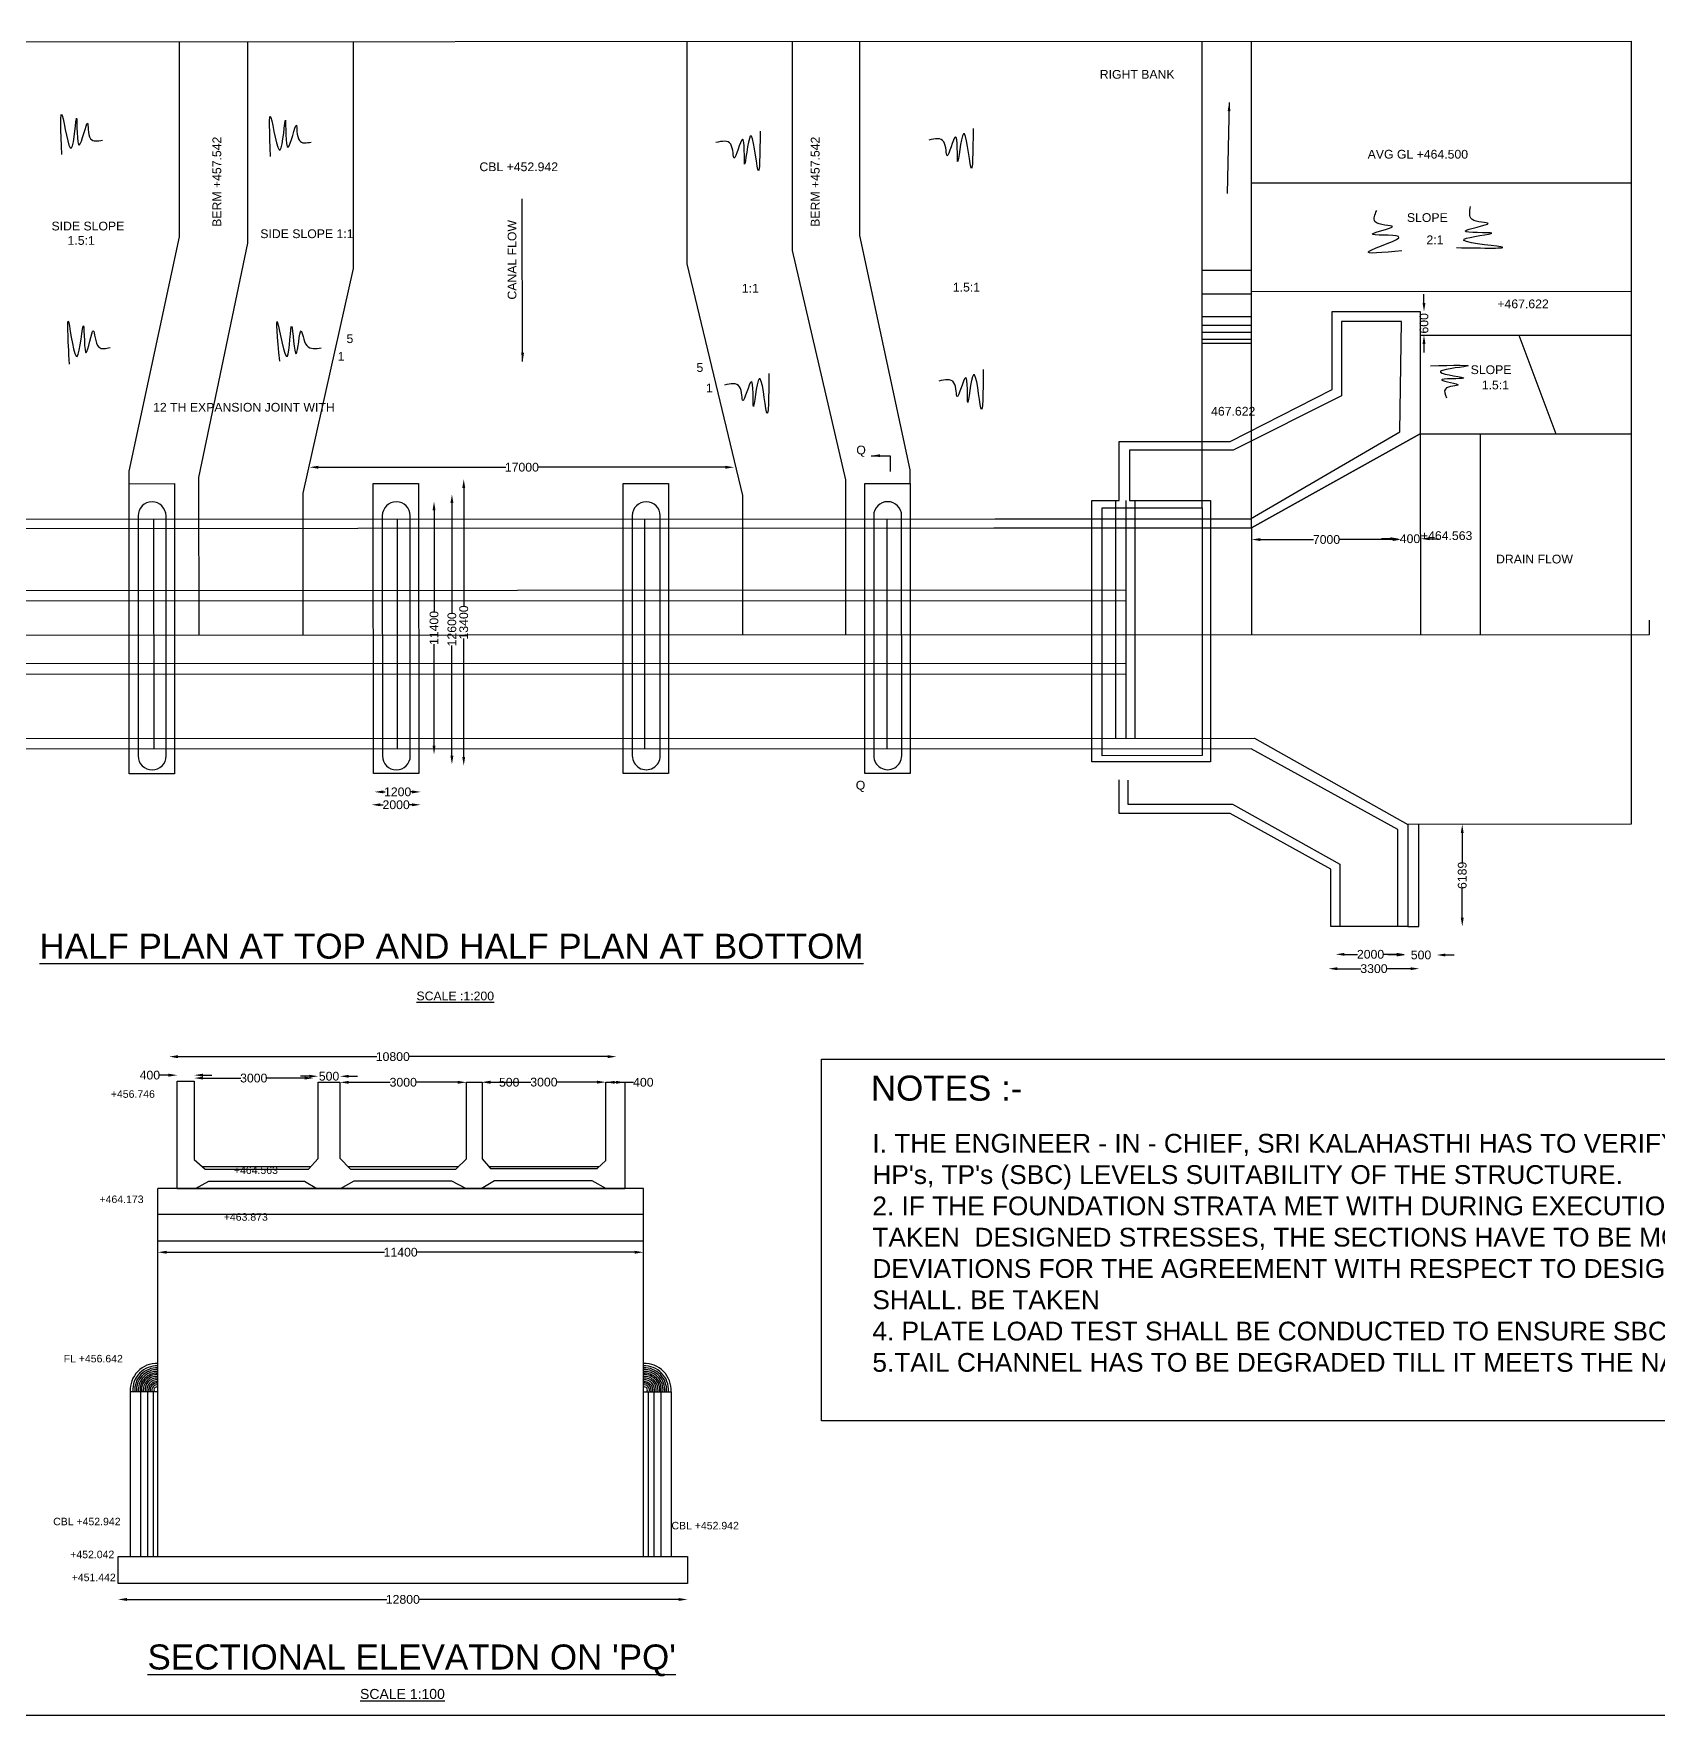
# Model space of a CAD drawing. Header units: millimetres. Extents: x 2486982 to 2642732, y 44165456 to 44267762.
# Drawn here: x 2524133 to 2588975, y 44165466 to 44232633 of the extents above; entities that cross this region are included whole.
import ezdxf

# ---------------------------------------------------------------- set-up
doc = ezdxf.new("R2010")
doc.units = ezdxf.units.MM
doc.header["$MEASUREMENT"] = 0
for name, color, linetype in [('DIMENSION', 7, 'Continuous'), ('DRAWING', 2, 'Continuous'), ('TEXT', 7, 'Continuous')]:
    doc.layers.add(name, color=color, linetype=linetype)
doc.styles.get("Standard").update_dxf_attribs({"font": 'arial.ttf', "height": 350})
doc.dimstyles.get("Standard").update_dxf_attribs({"dimtxt": 350, "dimasz": 350, "dimexe": 0.18, "dimexo": 0.0625, "dimgap": 0.09, "dimtad": 0, "dimdec": 0, "dimzin": 0, "dimdsep": 46, "dimtxsty": 'Standard', "dimcen": 0.09, "dimse1": 1, "dimse2": 1, "dimadec": 0, "dimazin": 0, "dimtfac": 1, "dimtdec": 0, "dimtofl": 0, "dimtmove": 0, "dimatfit": 3, "dimfxl": 1, "dimtolj": 1, "dimtzin": 0, "dimarcsym": 0})

# ---------------------------------------------------------------- blocks, each defined once
blk = doc.blocks.new('*D118')
at = {"layer": 'Defpoints', "color": 0, "transparency": 16777216}
for p in [(2537744, 44202376), (2539597, 44202348), (2539597, 44202348)]:
    blk.add_point(p, dxfattribs=at)
at = {"layer": 'DIMENSION', "color": 0, "lineweight": -2, "transparency": 16777216}
for p, q in [((2538094, 44202348), (2538165, 44202348)), ((2539247, 44202348), (2539176, 44202348))]:
    blk.add_line(p, q, dxfattribs=at)
at = {"layer": 'DIMENSION', "color": 0, "transparency": 16777216}
for points in [[(2538094, 44202407), (2538094, 44202290), (2537744, 44202348)], [(2539247, 44202407), (2539247, 44202290), (2539597, 44202348)]]:
    blk.add_solid(points, dxfattribs=at)
at = {"layer": 'DIMENSION', "color": 0, "transparency": 16777216, "insert": (2538670, 44202348), "char_height": 350, "attachment_point": 5}
blk.add_mtext('\\A1;1200', dxfattribs=at)
blk = doc.blocks.new('*D119')
at = {"layer": 'Defpoints', "color": 0, "transparency": 16777216}
for p in [(2537631, 44201764), (2539590, 44201834), (2539590, 44201750)]:
    blk.add_point(p, dxfattribs=at)
at = {"layer": 'DIMENSION', "color": 0, "lineweight": -2, "transparency": 16777216}
for p, q in [((2537981, 44201834), (2538085, 44201834)), ((2539240, 44201834), (2539135, 44201834))]:
    blk.add_line(p, q, dxfattribs=at)
at = {"layer": 'DIMENSION', "color": 0, "transparency": 16777216}
for points in [[(2537981, 44201893), (2537981, 44201776), (2537631, 44201834)], [(2539240, 44201893), (2539240, 44201776), (2539590, 44201834)]]:
    blk.add_solid(points, dxfattribs=at)
at = {"layer": 'DIMENSION', "color": 0, "transparency": 16777216, "insert": (2538610, 44201834), "char_height": 350, "attachment_point": 5}
blk.add_mtext('\\A1;2000', dxfattribs=at)
blk = doc.blocks.new('*D120')
at = {"layer": 'Defpoints', "color": 0, "transparency": 16777216}
for p in [(2541238, 44214840), (2541201, 44203395), (2541309, 44203395)]:
    blk.add_point(p, dxfattribs=at)
at = {"layer": 'DIMENSION', "color": 0, "lineweight": -2, "transparency": 16777216}
for p, q in [((2541309, 44214490), (2541309, 44209759)), ((2541309, 44203745), (2541309, 44208476))]:
    blk.add_line(p, q, dxfattribs=at)
at = {"layer": 'DIMENSION', "color": 0, "transparency": 16777216}
for points in [[(2541250, 44214490), (2541367, 44214490), (2541309, 44214840)], [(2541250, 44203745), (2541367, 44203745), (2541309, 44203395)]]:
    blk.add_solid(points, dxfattribs=at)
at = {"layer": 'DIMENSION', "color": 0, "transparency": 16777216, "insert": (2541309, 44209117), "char_height": 350, "attachment_point": 5, "rotation": 90}
blk.add_mtext('\\A1;13400', dxfattribs=at)
blk = doc.blocks.new('*D121')
at = {"layer": 'Defpoints', "color": 0, "transparency": 16777216}
for p in [(2540716, 44214233), (2540837, 44214233), (2540717, 44203448)]:
    blk.add_point(p, dxfattribs=at)
at = {"layer": 'DIMENSION', "color": 0, "lineweight": -2, "transparency": 16777216}
for p, q in [((2540837, 44213883), (2540837, 44209482)), ((2540837, 44203798), (2540837, 44208199))]:
    blk.add_line(p, q, dxfattribs=at)
at = {"layer": 'DIMENSION', "color": 0, "transparency": 16777216}
for points in [[(2540778, 44213883), (2540895, 44213883), (2540837, 44214233)], [(2540778, 44203798), (2540895, 44203798), (2540837, 44203448)]]:
    blk.add_solid(points, dxfattribs=at)
at = {"layer": 'DIMENSION', "color": 0, "transparency": 16777216, "insert": (2540837, 44208841), "char_height": 350, "attachment_point": 5, "rotation": 90}
blk.add_mtext('\\A1;12600', dxfattribs=at)
blk = doc.blocks.new('*D122')
at = {"layer": 'Defpoints', "color": 0, "transparency": 16777216}
for p in [(2540125, 44213947), (2540123, 44203844), (2540123, 44203844)]:
    blk.add_point(p, dxfattribs=at)
at = {"layer": 'DIMENSION', "color": 0, "lineweight": -2, "transparency": 16777216}
for p, q in [((2540123, 44213597), (2540123, 44209537)), ((2540123, 44204194), (2540123, 44208254))]:
    blk.add_line(p, q, dxfattribs=at)
at = {"layer": 'DIMENSION', "color": 0, "transparency": 16777216}
for points in [[(2540064, 44213597), (2540181, 44213597), (2540123, 44213947)], [(2540064, 44204194), (2540181, 44204194), (2540123, 44203844)]]:
    blk.add_solid(points, dxfattribs=at)
at = {"layer": 'DIMENSION', "color": 0, "transparency": 16777216, "insert": (2540123, 44208896), "char_height": 350, "attachment_point": 5, "rotation": 90}
blk.add_mtext('\\A1;11400', dxfattribs=at)
blk = doc.blocks.new('*D123')
at = {"layer": 'Defpoints', "color": 0, "transparency": 16777216}
for p in [(2535153, 44215464), (2552107, 44215592), (2552107, 44215315)]:
    blk.add_point(p, dxfattribs=at)
at = {"layer": 'DIMENSION', "color": 0, "lineweight": -2, "transparency": 16777216}
for p, q in [((2535503, 44215315), (2542988, 44215315)), ((2551757, 44215315), (2544272, 44215315))]:
    blk.add_line(p, q, dxfattribs=at)
at = {"layer": 'DIMENSION', "color": 0, "transparency": 16777216}
for points in [[(2535503, 44215374), (2535503, 44215257), (2535153, 44215315)], [(2551757, 44215374), (2551757, 44215257), (2552107, 44215315)]]:
    blk.add_solid(points, dxfattribs=at)
at = {"layer": 'DIMENSION', "color": 0, "transparency": 16777216, "insert": (2543630, 44215315), "char_height": 350, "attachment_point": 5}
blk.add_mtext('\\A1;17000', dxfattribs=at)
blk = doc.blocks.new('*D124')
at = {"layer": 'Defpoints', "color": 0, "transparency": 16777216}
for p in [(2572772, 44212491), (2578753, 44212459), (2578753, 44212428)]:
    blk.add_point(p, dxfattribs=at)
at = {"layer": 'DIMENSION', "color": 0, "lineweight": -2, "transparency": 16777216}
for p, q in [((2573122, 44212428), (2575242, 44212428)), ((2578403, 44212428), (2576283, 44212428))]:
    blk.add_line(p, q, dxfattribs=at)
at = {"layer": 'DIMENSION', "color": 0, "transparency": 16777216}
for points in [[(2573122, 44212486), (2573122, 44212369), (2572772, 44212428)], [(2578403, 44212486), (2578403, 44212369), (2578753, 44212428)]]:
    blk.add_solid(points, dxfattribs=at)
at = {"layer": 'DIMENSION', "color": 0, "transparency": 16777216, "insert": (2575762, 44212428), "char_height": 350, "attachment_point": 5}
blk.add_mtext('\\A1;7000', dxfattribs=at)
blk = doc.blocks.new('*D125')
at = {"layer": 'Defpoints', "color": 0, "transparency": 16777216}
for p in [(2578661, 44212443), (2579533, 44212459), (2579533, 44212409)]:
    blk.add_point(p, dxfattribs=at)
at = {"layer": 'DIMENSION', "color": 0, "lineweight": -2, "transparency": 16777216}
for p, q in [((2578311, 44212459), (2577961, 44212459)), ((2579883, 44212459), (2580233, 44212459))]:
    blk.add_line(p, q, dxfattribs=at)
at = {"layer": 'DIMENSION', "color": 0, "transparency": 16777216}
for points in [[(2578311, 44212518), (2578311, 44212401), (2578661, 44212459)], [(2579883, 44212518), (2579883, 44212401), (2579533, 44212459)]]:
    blk.add_solid(points, dxfattribs=at)
at = {"layer": 'DIMENSION', "color": 0, "transparency": 16777216, "insert": (2579097, 44212459), "char_height": 350, "attachment_point": 5}
blk.add_mtext('\\A1;400', dxfattribs=at)
blk = doc.blocks.new('*D129')
at = {"layer": 'Defpoints', "color": 0, "transparency": 16777216}
for p in [(2579508, 44221531), (2579655, 44221531), (2579508, 44220593)]:
    blk.add_point(p, dxfattribs=at)
at = {"layer": 'DIMENSION', "color": 0, "lineweight": -2, "transparency": 16777216}
for p, q in [((2579655, 44221881), (2579655, 44222231)), ((2579655, 44220243), (2579655, 44219893))]:
    blk.add_line(p, q, dxfattribs=at)
at = {"layer": 'DIMENSION', "color": 0, "transparency": 16777216}
for points in [[(2579597, 44221881), (2579714, 44221881), (2579655, 44221531)], [(2579597, 44220243), (2579714, 44220243), (2579655, 44220593)]]:
    blk.add_solid(points, dxfattribs=at)
at = {"layer": 'DIMENSION', "color": 0, "transparency": 16777216, "insert": (2579655, 44221062), "char_height": 350, "attachment_point": 5, "rotation": 90}
blk.add_mtext('\\A1;600', dxfattribs=at)
blk = doc.blocks.new('*D130')
at = {"layer": 'Defpoints', "color": 0, "transparency": 16777216}
for p in [(2579451, 44201053), (2581183, 44201053), (2579452, 44196976)]:
    blk.add_point(p, dxfattribs=at)
at = {"layer": 'DIMENSION', "color": 0, "lineweight": -2, "transparency": 16777216}
for p, q in [((2581183, 44200703), (2581183, 44199539)), ((2581183, 44197326), (2581183, 44198491))]:
    blk.add_line(p, q, dxfattribs=at)
at = {"layer": 'DIMENSION', "color": 0, "transparency": 16777216}
for points in [[(2581124, 44200703), (2581241, 44200703), (2581183, 44201053)], [(2581124, 44197326), (2581241, 44197326), (2581183, 44196976)]]:
    blk.add_solid(points, dxfattribs=at)
at = {"layer": 'DIMENSION', "color": 0, "transparency": 16777216, "insert": (2581183, 44199015), "char_height": 350, "attachment_point": 5, "rotation": 90}
blk.add_mtext('\\A1;6189', dxfattribs=at)
blk = doc.blocks.new('*D131')
at = {"layer": 'Defpoints', "color": 0, "transparency": 16777216}
for p in [(2578912, 44195911), (2580163, 44195926), (2580163, 44195835)]:
    blk.add_point(p, dxfattribs=at)
at = {"layer": 'DIMENSION', "color": 0, "lineweight": -2, "transparency": 16777216}
for p, q in [((2578562, 44195835), (2578212, 44195835)), ((2580513, 44195835), (2580863, 44195835))]:
    blk.add_line(p, q, dxfattribs=at)
at = {"layer": 'DIMENSION', "color": 0, "transparency": 16777216}
for points in [[(2578562, 44195893), (2578562, 44195776), (2578912, 44195835)], [(2580513, 44195893), (2580513, 44195776), (2580163, 44195835)]]:
    blk.add_solid(points, dxfattribs=at)
at = {"layer": 'DIMENSION', "color": 0, "transparency": 16777216, "insert": (2579537, 44195835), "char_height": 350, "attachment_point": 5}
blk.add_mtext('\\A1;500', dxfattribs=at)
blk = doc.blocks.new('*D132')
at = {"layer": 'Defpoints', "color": 0, "transparency": 16777216}
for p in [(2576130, 44195861), (2576130, 44195845), (2578912, 44195835)]:
    blk.add_point(p, dxfattribs=at)
at = {"layer": 'DIMENSION', "color": 0, "lineweight": -2, "transparency": 16777216}
for p, q in [((2576480, 44195861), (2576996, 44195861)), ((2578562, 44195861), (2578046, 44195861))]:
    blk.add_line(p, q, dxfattribs=at)
at = {"layer": 'DIMENSION', "color": 0, "transparency": 16777216}
for points in [[(2576480, 44195919), (2576480, 44195802), (2576130, 44195861)], [(2578562, 44195919), (2578562, 44195802), (2578912, 44195861)]]:
    blk.add_solid(points, dxfattribs=at)
at = {"layer": 'DIMENSION', "color": 0, "transparency": 16777216, "insert": (2577521, 44195861), "char_height": 350, "attachment_point": 5}
blk.add_mtext('\\A1;2000', dxfattribs=at)
blk = doc.blocks.new('*D133')
at = {"layer": 'Defpoints', "color": 0, "transparency": 16777216}
for p in [(2575844, 44195288), (2579470, 44195326), (2579470, 44195288)]:
    blk.add_point(p, dxfattribs=at)
at = {"layer": 'DIMENSION', "color": 0, "lineweight": -2, "transparency": 16777216}
for p, q in [((2576194, 44195288), (2577135, 44195288)), ((2579120, 44195288), (2578179, 44195288))]:
    blk.add_line(p, q, dxfattribs=at)
at = {"layer": 'DIMENSION', "color": 0, "transparency": 16777216}
for points in [[(2576194, 44195346), (2576194, 44195230), (2575844, 44195288)], [(2579120, 44195346), (2579120, 44195230), (2579470, 44195288)]]:
    blk.add_solid(points, dxfattribs=at)
at = {"layer": 'DIMENSION', "color": 0, "transparency": 16777216, "insert": (2577657, 44195288), "char_height": 350, "attachment_point": 5}
blk.add_mtext('\\A1;3300', dxfattribs=at)
blk = doc.blocks.new('*D138')
at = {"layer": 'Defpoints', "color": 0, "transparency": 16777216}
for p in [(2529868, 44191036), (2529868, 44190794), (2530544, 44190794)]:
    blk.add_point(p, dxfattribs=at)
at = {"layer": 'DIMENSION', "color": 0, "lineweight": -2, "transparency": 16777216}
for p, q in [((2529518, 44191036), (2529168, 44191036)), ((2530894, 44191036), (2531244, 44191036))]:
    blk.add_line(p, q, dxfattribs=at)
at = {"layer": 'DIMENSION', "color": 0, "transparency": 16777216}
for points in [[(2529518, 44191094), (2529518, 44190977), (2529868, 44191036)], [(2530894, 44191094), (2530894, 44190977), (2530544, 44191036)]]:
    blk.add_solid(points, dxfattribs=at)
at = {"layer": 'DIMENSION', "color": 0, "transparency": 16777216, "insert": (2528775, 44191036), "char_height": 350, "attachment_point": 5}
blk.add_mtext('\\A1;400', dxfattribs=at)
blk = doc.blocks.new('*D135')
at = {"layer": 'Defpoints', "color": 0, "transparency": 16777216}
for p in [(2530544, 44190794), (2535303, 44190918), (2535303, 44190794)]:
    blk.add_point(p, dxfattribs=at)
at = {"layer": 'DIMENSION', "color": 0, "lineweight": -2, "transparency": 16777216}
for p, q in [((2530894, 44190918), (2532402, 44190918)), ((2534953, 44190918), (2533445, 44190918))]:
    blk.add_line(p, q, dxfattribs=at)
at = {"layer": 'DIMENSION', "color": 0, "transparency": 16777216}
for points in [[(2530894, 44190977), (2530894, 44190860), (2530544, 44190918)], [(2534953, 44190977), (2534953, 44190860), (2535303, 44190918)]]:
    blk.add_solid(points, dxfattribs=at)
at = {"layer": 'DIMENSION', "color": 0, "transparency": 16777216, "insert": (2532923, 44190918), "char_height": 350, "attachment_point": 5}
blk.add_mtext('\\A1;3000', dxfattribs=at)
blk = doc.blocks.new('*D139')
at = {"layer": 'Defpoints', "color": 0, "transparency": 16777216}
for p in [(2535494, 44190750), (2536366, 44190992), (2536366, 44190750)]:
    blk.add_point(p, dxfattribs=at)
at = {"layer": 'DIMENSION', "color": 0, "lineweight": -2, "transparency": 16777216}
for p, q in [((2535144, 44190992), (2534794, 44190992)), ((2536716, 44190992), (2537066, 44190992))]:
    blk.add_line(p, q, dxfattribs=at)
at = {"layer": 'DIMENSION', "color": 0, "transparency": 16777216}
for points in [[(2535144, 44191050), (2535144, 44190933), (2535494, 44190992)], [(2536716, 44191050), (2536716, 44190933), (2536366, 44190992)]]:
    blk.add_solid(points, dxfattribs=at)
at = {"layer": 'DIMENSION', "color": 0, "transparency": 16777216, "insert": (2535930, 44190992), "char_height": 350, "attachment_point": 5}
blk.add_mtext('\\A1;500', dxfattribs=at)
blk = doc.blocks.new('*D140')
at = {"layer": 'Defpoints', "color": 0, "transparency": 16777216}
for p in [(2541421, 44190750), (2542038, 44190750), (2542038, 44190750)]:
    blk.add_point(p, dxfattribs=at)
at = {"layer": 'DIMENSION', "color": 0, "lineweight": -2, "transparency": 16777216}
for p, q in [((2541071, 44190750), (2540721, 44190750)), ((2542388, 44190750), (2542738, 44190750))]:
    blk.add_line(p, q, dxfattribs=at)
at = {"layer": 'DIMENSION', "color": 0, "transparency": 16777216}
for points in [[(2541071, 44190809), (2541071, 44190692), (2541421, 44190750)], [(2542388, 44190809), (2542388, 44190692), (2542038, 44190750)]]:
    blk.add_solid(points, dxfattribs=at)
at = {"layer": 'DIMENSION', "color": 0, "transparency": 16777216, "insert": (2543125, 44190750), "char_height": 350, "attachment_point": 5}
blk.add_mtext('\\A1;500', dxfattribs=at)
blk = doc.blocks.new('*D141')
at = {"layer": 'Defpoints', "color": 0, "transparency": 16777216}
for p in [(2542038, 44190750), (2546982, 44190757), (2546982, 44190750)]:
    blk.add_point(p, dxfattribs=at)
at = {"layer": 'DIMENSION', "color": 0, "lineweight": -2, "transparency": 16777216}
for p, q in [((2542388, 44190757), (2543988, 44190757)), ((2546632, 44190757), (2545032, 44190757))]:
    blk.add_line(p, q, dxfattribs=at)
at = {"layer": 'DIMENSION', "color": 0, "transparency": 16777216}
for points in [[(2542388, 44190816), (2542388, 44190699), (2542038, 44190757)], [(2546632, 44190816), (2546632, 44190699), (2546982, 44190757)]]:
    blk.add_solid(points, dxfattribs=at)
at = {"layer": 'DIMENSION', "color": 0, "transparency": 16777216, "insert": (2544510, 44190757), "char_height": 350, "attachment_point": 5}
blk.add_mtext('\\A1;3000', dxfattribs=at)
blk = doc.blocks.new('*D142')
at = {"layer": 'Defpoints', "color": 0, "transparency": 16777216}
for p in [(2546982, 44190750), (2547738, 44190750), (2547738, 44190750)]:
    blk.add_point(p, dxfattribs=at)
at = {"layer": 'DIMENSION', "color": 0, "lineweight": -2, "transparency": 16777216}
for p, q in [((2547332, 44190750), (2547388, 44190750)), ((2547738, 44190750), (2548088, 44190750))]:
    blk.add_line(p, q, dxfattribs=at)
at = {"layer": 'DIMENSION', "color": 0, "transparency": 16777216}
for points in [[(2547332, 44190809), (2547332, 44190692), (2546982, 44190750)], [(2547388, 44190809), (2547388, 44190692), (2547738, 44190750)]]:
    blk.add_solid(points, dxfattribs=at)
at = {"layer": 'DIMENSION', "color": 0, "transparency": 16777216, "insert": (2548481, 44190750), "char_height": 350, "attachment_point": 5}
blk.add_mtext('\\A1;400', dxfattribs=at)
blk = doc.blocks.new('*D136')
at = {"layer": 'Defpoints', "color": 0, "transparency": 16777216}
for p in [(2529543, 44192039), (2547408, 44192039), (2529543, 44191775)]:
    blk.add_point(p, dxfattribs=at)
at = {"layer": 'DIMENSION', "color": 0, "lineweight": -2, "transparency": 16777216}
for p, q in [((2529893, 44191775), (2537834, 44191775)), ((2547058, 44191775), (2539117, 44191775))]:
    blk.add_line(p, q, dxfattribs=at)
at = {"layer": 'DIMENSION', "color": 0, "transparency": 16777216}
for points in [[(2529893, 44191833), (2529893, 44191716), (2529543, 44191775)], [(2547058, 44191833), (2547058, 44191716), (2547408, 44191775)]]:
    blk.add_solid(points, dxfattribs=at)
at = {"layer": 'DIMENSION', "color": 0, "transparency": 16777216, "insert": (2538476, 44191775), "char_height": 350, "attachment_point": 5}
blk.add_mtext('\\A1;10800', dxfattribs=at)
blk = doc.blocks.new('*D143')
at = {"layer": 'Defpoints', "color": 0, "transparency": 16777216}
for p in [(2529094, 44183963), (2548485, 44183963), (2548485, 44183963)]:
    blk.add_point(p, dxfattribs=at)
at = {"layer": 'DIMENSION', "color": 0, "lineweight": -2, "transparency": 16777216}
for p, q in [((2529444, 44183963), (2538148, 44183963)), ((2548135, 44183963), (2539431, 44183963))]:
    blk.add_line(p, q, dxfattribs=at)
at = {"layer": 'DIMENSION', "color": 0, "transparency": 16777216}
for points in [[(2529444, 44184021), (2529444, 44183905), (2529094, 44183963)], [(2548135, 44184021), (2548135, 44183905), (2548485, 44183963)]]:
    blk.add_solid(points, dxfattribs=at)
at = {"layer": 'DIMENSION', "color": 0, "transparency": 16777216, "insert": (2538789, 44183963), "char_height": 350, "attachment_point": 5}
blk.add_mtext('\\A1;11400', dxfattribs=at)
blk = doc.blocks.new('*D137')
at = {"layer": 'Defpoints', "color": 0, "transparency": 16777216}
for p in [(2527505, 44170730), (2550246, 44170730), (2550246, 44170096)]:
    blk.add_point(p, dxfattribs=at)
at = {"layer": 'DIMENSION', "color": 0, "lineweight": -2, "transparency": 16777216}
for p, q in [((2527855, 44170096), (2538234, 44170096)), ((2549896, 44170096), (2539517, 44170096))]:
    blk.add_line(p, q, dxfattribs=at)
at = {"layer": 'DIMENSION', "color": 0, "transparency": 16777216}
for points in [[(2527855, 44170154), (2527855, 44170038), (2527505, 44170096)], [(2549896, 44170154), (2549896, 44170038), (2550246, 44170096)]]:
    blk.add_solid(points, dxfattribs=at)
at = {"layer": 'DIMENSION', "color": 0, "transparency": 16777216, "insert": (2538876, 44170096), "char_height": 350, "attachment_point": 5}
blk.add_mtext('\\A1;12800', dxfattribs=at)
blk = doc.blocks.new('*D144')
at = {"layer": 'Defpoints', "color": 0, "transparency": 16777216}
for p in [(2536366, 44190750), (2541421, 44190750), (2541421, 44190750)]:
    blk.add_point(p, dxfattribs=at)
at = {"layer": 'DIMENSION', "color": 0, "lineweight": -2, "transparency": 16777216}
for p, q in [((2536716, 44190750), (2538371, 44190750)), ((2541071, 44190750), (2539415, 44190750))]:
    blk.add_line(p, q, dxfattribs=at)
at = {"layer": 'DIMENSION', "color": 0, "transparency": 16777216}
for points in [[(2536716, 44190808), (2536716, 44190692), (2536366, 44190750)], [(2541071, 44190808), (2541071, 44190692), (2541421, 44190750)]]:
    blk.add_solid(points, dxfattribs=at)
at = {"layer": 'DIMENSION', "color": 0, "transparency": 16777216, "insert": (2538893, 44190750), "char_height": 350, "attachment_point": 5}
blk.add_mtext('\\A1;3000', dxfattribs=at)

msp = doc.modelspace()

# ---------------------------------------------------------------- linework, layer by layer
for points in [[(2528924.6, 44213239.4), (2528927.3, 44204052.4)], [(2538653.8, 44213239.4), (2538656.5, 44204052.4)], [(2548528.2, 44213242.4), (2548530.9, 44204055.3)], [(2558207.5, 44213245.2), (2558210.2, 44204058.2)]]:
    msp.add_lwpolyline(points)
at = {"layer": 'DIMENSION', "color": 0}
for points in [[(2642731.7, 44165466.4), (2486981.9, 44165466.4), (2486981.9, 44267761.6), (2642731.7, 44267761.6)], [(2555598.6, 44191671), (2604671.7, 44191671), (2604671.7, 44177235.8), (2555598.6, 44177235.8)]]:
    msp.add_lwpolyline(points, close=True, dxfattribs=at)
at = {"layer": 'DIMENSION'}
for points in [[(2525259.9, 44227809.5), (2525273.2, 44229364.9), (2525644.2, 44228067.6), (2525849.5, 44229252.4), (2525955.5, 44228180.1), (2526286.8, 44229053.8), (2526406, 44228438.3), (2526883, 44228378.7)], [(2533597.9, 44227731.7), (2533611.2, 44229287.2), (2533982.2, 44227989.9), (2534187.5, 44229174.7), (2534293.5, 44228102.4), (2534624.8, 44228976.1), (2534744, 44228360.5), (2535221, 44228301)], [(2561652.6, 44228838.9), (2561560.9, 44227307.1), (2561259.5, 44228636), (2561030.2, 44227523.1), (2560945, 44228511.6), (2560610.9, 44227758.8), (2560479.9, 44228315.2), (2559883.7, 44228380.7)], [(2553146.2, 44228739.4), (2553054.5, 44227207.6), (2552753.1, 44228536.4), (2552523.8, 44227423.6), (2552438.6, 44228412.1), (2552104.5, 44227659.3), (2551973.4, 44228215.7), (2551377.2, 44228281.1)], [(2578769.9, 44223964.7), (2577460.3, 44223941.6), (2578637.2, 44224535.3), (2577598.8, 44224633.3), (2578394.9, 44224927.3), (2577696.8, 44225134.8), (2577766.1, 44225567.1)], [(2580956.5, 44224086.8), (2582724.9, 44224115.8), (2581254.9, 44224421.2), (2582361, 44224661.2), (2581305.8, 44224748.4), (2582222.8, 44225053.8), (2581567.8, 44225221), (2581516.9, 44225722.7)], [(2525561.7, 44219435), (2525536.5, 44221085.8), (2525876.3, 44219744.6), (2526122.7, 44220967), (2526233.2, 44219880.4), (2526513.6, 44220763.2), (2526743, 44220109.6), (2527184.8, 44220101.1)], [(2533961.3, 44219556.1), (2533876.8, 44221084.1), (2534265.5, 44219750.2), (2534434.5, 44220949), (2534620.4, 44219851.5), (2534814.7, 44220763.3), (2535042.9, 44220172.3), (2535617.4, 44220087.9)], [(2579920.9, 44219371.1), (2581357.8, 44219345.9), (2580312.5, 44219109.2), (2581244.1, 44218869.5), (2580359.9, 44218803.2), (2581026.2, 44218604.4), (2580508.3, 44218440.3), (2580552.7, 44218089)], [(2553496.4, 44219054.7), (2553404.7, 44217522.9), (2553103.3, 44218851.7), (2552874, 44217738.9), (2552788.8, 44218727.4), (2552454.7, 44217974.6), (2552323.7, 44218531), (2551727.4, 44218596.4)], [(2562055.1, 44219215.5), (2561963.4, 44217683.7), (2561662, 44219012.6), (2561432.7, 44217899.7), (2561347.5, 44218888.2), (2561013.3, 44218135.4), (2560882.3, 44218691.8), (2560286.1, 44218757.3)]]:
    msp.add_spline(points, degree=3, dxfattribs=at)
at = {"layer": 'DRAWING', "color": 0}
for points in [[(2519082.4, 44202844.8), (2519082.8, 44201729.6), (2516592.1, 44201728.9), (2516592.4, 44200804.1), (2511587.6, 44200802.6), (2511587.4, 44201608), (2505882.8, 44199566.4), (2504356, 44200052.5), (2503264.1, 44199657.4), (2503264.7, 44197388.7), (2501437.1, 44197388.2), (2501436.1, 44200994.5), (2493986.7, 44200992.3), (2493977.4, 44232301.5), (2587922.7, 44232329.2), (2587932, 44201055.7), (2579006.1, 44201053.1), (2579007.3, 44196976), (2579452.3, 44196976.1), (2579451.1, 44201053.2)], [(2527945, 44214659.2), (2527944.8, 44215158.6), (2529963.9, 44224520.8), (2529961.6, 44232312.1)], [(2530736.8, 44208616.2), (2530735, 44214909.1), (2532690.7, 44224268.1), (2532688.3, 44232312.9)], [(2536894.2, 44232314.2), (2536896.9, 44223251.8), (2534886.9, 44214273.6), (2534888.5, 44208617.4)], [(2550220.9, 44232318.1), (2550223.5, 44223437.9), (2552444.1, 44214185), (2552445.7, 44208622.6)], [(2554424.1, 44232319.4), (2554426.6, 44223975.8), (2556549.5, 44214808.9), (2556551.3, 44208623.8)], [(2559130.5, 44214668.4), (2559130.3, 44215217.7), (2557129.3, 44224575.5), (2557127, 44232320.2)], [(2570798, 44213698.9), (2570792.5, 44232324.2)], [(2572771.8, 44212892.6), (2572766, 44232324.8)], [(2572767.7, 44226675.8), (2587924.4, 44226680.3)], [(2570795.2, 44223188.2), (2572768.7, 44223188.8)], [(2570795.5, 44222246.2), (2572769, 44222246.8)], [(2572769, 44222340.3), (2587925.7, 44222344.8)], [(2578695.9, 44216723.6), (2578760.6, 44221138.8), (2576360.9, 44221138.1), (2576361.8, 44218171.5), (2572032.6, 44216001.5), (2567889, 44216000.3), (2567889.6, 44213992), (2571123.6, 44213993), (2571126.7, 44203545.6), (2566389.4, 44203544.2), (2566386.4, 44213991.6), (2567477.1, 44213991.9), (2567476.4, 44216340.7), (2571920.3, 44216342), (2575993.9, 44218425.9), (2575993, 44221529.7), (2579507.7, 44221530.8), (2579509.1, 44216646.2), (2572771.8, 44212892.6)], [(2570795.7, 44221333.1), (2572769.3, 44221333.7)], [(2570795.8, 44220987.3), (2572769.4, 44220987.9)], [(2570795.9, 44220712.5), (2572769.5, 44220713.1)], [(2570796, 44220428.8), (2572769.5, 44220429.4)], [(2570796.1, 44220269.3), (2572769.6, 44220269.8)], [(2579508, 44220592.7), (2587926.2, 44220595.1)], [(2583444.9, 44220593.8), (2584919.4, 44216647.8)], [(2562535.3, 44213249.4), (2572720.6, 44213252.4), (2578695.9, 44216723.6)], [(2562476.9, 44212889.5), (2572771.8, 44212892.6), (2579509.1, 44216646.2), (2579509.1, 44216646.2)], [(2579509.1, 44216646.2), (2587927.4, 44216648.7)], [(2579509.1, 44216646.2), (2579511.5, 44208630.6)], [(2581896.2, 44216646.9), (2581898.6, 44208631.3)], [(2567350.3, 44204497.8), (2567347.5, 44213991.9)], [(2567766, 44204497.9), (2567763.2, 44213992)], [(2568122.4, 44204498.1), (2568119.6, 44213992.1)], [(2566800.9, 44203795.1), (2566798, 44213697.7), (2570798, 44213698.9), (2570800.9, 44203796.3), (2566800.9, 44203795.1)], [(2511674.7, 44212874.5), (2562476.9, 44212889.5)], [(2578611.2, 44196975.9), (2578610.1, 44200852.5), (2572755.5, 44204065.3), (2519140.5, 44204049.5), (2519137.8, 44213236.5), (2562535.3, 44213249.4)], [(2572771.8, 44212892.6), (2572773, 44208628.6)], [(2519138.6, 44210398.8), (2567764.3, 44210413.2)], [(2519138.7, 44209977.1), (2567764.4, 44209991.5)], [(2494027.8, 44208605.3), (2492645.5, 44208604.9), (2492645.2, 44209544.4), (2492645.5, 44208604.9), (2494027.8, 44208605.3), (2588666.7, 44208633.3), (2588666.6, 44209209.5)], [(2519139.5, 44207478.2), (2567765.1, 44207492.5)], [(2519139.6, 44207056.5), (2567765.3, 44207070.8)], [(2519741.4, 44204483.8), (2572892.1, 44204499.5), (2579006.1, 44201053.1)], [(2579007.3, 44196976), (2575932.1, 44196975.1), (2575931.4, 44199262.6), (2571919.7, 44201492.6), (2567485.7, 44201491.3), (2567485.3, 44202829.3)], [(2567825.8, 44202814.3), (2567826.1, 44201854.3), (2572002.9, 44201855.5), (2576293.1, 44199468.5), (2576293.8, 44196975.2)], [(2529868, 44186512.9), (2529868, 44190793.5), (2530544, 44190793.5), (2530544, 44187668.8), (2530981, 44187283.4), (2535114.9, 44187283.4), (2535493.9, 44187711.7), (2535493.9, 44190749.9), (2536365.6, 44190749.9), (2536365.6, 44187722.2), (2536784, 44187283.4), (2540999.2, 44187283.4), (2541420.7, 44187696.3), (2541420.7, 44190750.2), (2542038.5, 44190750.2), (2542038.5, 44187688.5), (2542376.2, 44187307.4), (2546630.5, 44187307.4), (2546981.5, 44187625.9), (2546981.5, 44190750.2), (2547737.9, 44190750.2), (2547737.9, 44186512.9)], [(2530861.4, 44187388.9), (2535208.3, 44187388.9)], [(2536683.4, 44187388.9), (2541106.9, 44187388.9)], [(2542304, 44187388.9), (2546720.4, 44187388.9)], [(2529094.4, 44171817.9), (2529094.4, 44186512.9)], [(2548484.6, 44186512.9), (2529094.4, 44186512.9)], [(2529868, 44186512.9), (2547737.9, 44186512.9)], [(2530595.3, 44186512.9), (2531123.7, 44186797.4), (2534944.2, 44186797.4), (2535448.7, 44186512.9)], [(2536392.8, 44186512.9), (2536936, 44186811.5), (2540818.5, 44186811.5), (2541403.1, 44186512.9)], [(2542004.7, 44186512.9), (2542536.5, 44186828.7), (2546430.7, 44186828.7), (2546993.4, 44186512.9)], [(2548484.6, 44171817.9), (2548484.6, 44186512.9)], [(2548484.6, 44185464.5), (2529094.4, 44185464.5)], [(2548484.6, 44184400.1), (2529094.4, 44184400.1)], [(2529094.4, 44178394.1), (2527993.4, 44178394.1), (2527993.4, 44171817.9)], [(2528402.7, 44178394.1), (2528402.7, 44171817.9)], [(2528673.8, 44178394.1), (2528673.8, 44171817.9)], [(2528911.6, 44178394.1), (2528911.6, 44171817.9)], [(2548484.6, 44178394.1), (2549585.6, 44178394.1), (2549585.6, 44171817.9)], [(2548667.4, 44178394.1), (2548667.4, 44171817.9)], [(2548905.2, 44178394.1), (2548905.2, 44171817.9)], [(2549176.3, 44178394.1), (2549176.3, 44171817.9)]]:
    msp.add_lwpolyline(points, dxfattribs=at)
for points in [[(2527945, 44214659.2), (2529755.6, 44214659.7), (2529759.1, 44203076.3), (2527948.4, 44203075.7)], [(2537697.7, 44214662.1), (2539508.3, 44214662.6), (2539511.7, 44203079.1), (2537701.1, 44203078.6)], [(2547677.8, 44214665), (2549488.5, 44214665.6), (2549491.9, 44203082.1), (2547681.2, 44203081.6)], [(2557319.8, 44214667.9), (2559130.5, 44214668.4), (2559133.9, 44203084.9), (2557323.3, 44203084.4)], [(2527505.2, 44171817.9), (2550246.4, 44171817.9), (2550246.4, 44170730.3), (2527505.2, 44170730.3)]]:
    msp.add_lwpolyline(points, close=True, dxfattribs=at)
for points in [[(2528305.3, 44213239.3), (2528308, 44204052.2), (2528308.1, 44203784.6, 1), (2529423.3, 44203784.9), (2529420.4, 44213374.4, 1), (2528305.2, 44213374.1), (2528305.3, 44213239.3)], [(2538057.9, 44213242.1), (2538060.7, 44204055.1), (2538060.7, 44203787.4, 1), (2539175.9, 44203787.8), (2539173.1, 44213377.3, 1), (2538057.9, 44213377), (2538057.9, 44213242.1)], [(2548038.1, 44213245.1), (2548040.8, 44204058), (2548040.9, 44203790.4, 1), (2549156.1, 44203790.7), (2549153.3, 44213380.3, 1), (2548038.1, 44213379.9), (2548038.1, 44213245.1)], [(2557680.1, 44213247.9), (2557682.8, 44204060.9), (2557682.9, 44203793.2, 1), (2558798.1, 44203793.6), (2558795.3, 44213383.1, 1), (2557680.1, 44213382.8), (2557680.1, 44213247.9)]]:
    msp.add_lwpolyline(points, format="xyb", dxfattribs=at)
for centre, radius, start, end in [((2529054, 44178463.3), 1062.8, 87.818813, 183.73058), ((2529054, 44178463.3), 960.4, 87.586159, 183.73058), ((2529054, 44178463.3), 883.1, 87.374558, 184.491348), ((2529054, 44178463.3), 813.5, 87.149854, 184.876339), ((2529054, 44178463.3), 742.9, 86.878646, 185.3412), ((2529054, 44178463.3), 672.3, 86.550813, 185.903432), ((2529054, 44178463.3), 612.4, 86.21246, 186.4841), ((2548525, 44178463.3), 1062.8, 356.26942, 92.181187), ((2548525, 44178463.3), 960.4, 356.26942, 92.413841), ((2548525, 44178463.3), 883.1, 355.508652, 92.625442), ((2548525, 44178463.3), 813.5, 355.123661, 92.850146), ((2548525, 44178463.3), 742.9, 354.6588, 93.121354), ((2548525, 44178463.3), 672.3, 354.096568, 93.449187), ((2548525, 44178463.3), 612.4, 353.5159, 93.78754), ((2529054, 44178463.3), 541.9, 85.71925, 187.331332), ((2529054, 44178463.3), 473.4, 85.098667, 188.398897), ((2529054, 44178463.3), 405.9, 84.280422, 189.809517), ((2529054, 44178463.3), 331.1, 82.982985, 192.054701), ((2529054, 44178463.3), 269, 81.350385, 194.898147), ((2529054, 44178463.3), 198.9, 78.266022, 200.34471), ((2529054, 44178463.3), 119.1, 70.141138, 215.502681), ((2548525, 44178463.3), 541.9, 352.668668, 94.28075), ((2548525, 44178463.3), 473.4, 351.601103, 94.901333), ((2548525, 44178463.3), 405.9, 350.190483, 95.719578), ((2548525, 44178463.3), 331.1, 347.945299, 97.017015), ((2548525, 44178463.3), 269, 345.101853, 98.649615), ((2548525, 44178463.3), 198.9, 339.65529, 101.733978), ((2548525, 44178463.3), 119.1, 324.497319, 109.858862)]:
    msp.add_arc(centre, radius, start, end, dxfattribs=at)

# ---------------------------------------------------------------- texts
at = {"layer": 'DIMENSION', "color": 0}
msp.add_text('NOTES :-', height=1000, dxfattribs=at).set_placement((2557564.3, 44190019.3))
at = {"layer": 'DIMENSION', "color": 0, "insert": (2557628.1, 44188690.5), "char_height": 750, "width": 45297.409, "attachment_point": 1}
msp.add_mtext("I. THE ENGINEER - IN - CHIEF, SRI KALAHASTHI HAS TO VERIFY AND ASCERTAIN THE HP's, TP's (SBC) LEVELS SUITABILITY OF THE STRUCTURE. \\P2. IF THE FOUNDATION STRATA MET WITH DURING EXECUTION IS NOT CAPABLE OF TAKEN  DESIGNED STRESSES, THE SECTIONS HAVE TO BE MODIFIED SUITABLY. 3. ANY DEVIATIONS FOR THE AGREEMENT WITH RESPECT TO DESIGNS AND DRAWINGS SHALL. BE TAKEN \\P4. PLATE LOAD TEST SHALL BE CONDUCTED TO ENSURE SBC BEFORE EXECUTION. 5.TAIL CHANNEL HAS TO BE DEGRADED TILL IT MEETS THE NATURAL DRAIN BED LEVEL ", dxfattribs=at)
at = {"layer": 'TEXT', "color": 0}
for s, height, p in [('RIGHT BANK', 350, (2566707.4, 44230832.4)), ('CBL +452.942', 350, (2541935.8, 44227140.6)), ('AVG GL +464.500', 350, (2577405.8, 44227641.5)), ('SLOPE ', 350, (2578973.6, 44225111.9)), ('SIDE SLOPE', 350, (2524846.9, 44224772.9)), ('SIDE SLOPE 1:1', 350, (2533185, 44224466.4)), ('1.5:1', 350, (2525487.8, 44224198.4)), ('2:1', 350, (2579753.9, 44224222.7)), ('1:1', 350, (2552416.3, 44222290)), ('1.5:1', 350, (2560840.8, 44222332.2)), ('+467.622', 350, (2582585.9, 44221664.7)), ('5', 350, (2536628.1, 44220275.7)), ('1', 350, (2536273.8, 44219568)), ('5', 350, (2550603.3, 44219122.8)), ('SLOPE', 350, (2581519.2, 44219035.3)), ('1.5:1', 350, (2581962.2, 44218424.5)), ('1', 350, (2550982.6, 44218309.1)), ('12 TH EXPANSION JOINT WITH', 350, (2528903.7, 44217535.4)), ('467.622', 350, (2571153.1, 44217376.9)), ('Q', 350, (2556986.7, 44215828.8)), ('+464.563', 350, (2579533, 44212408.8)), ('DRAIN FLOW', 350, (2582533.5, 44211473.2)), ('Q', 350, (2556964.2, 44202441.8)), ('%%UHALF PLAN AT TOP AND HALF PLAN AT BOTTOM', 1000, (2524362.6, 44195689.4)), ('%%USCALE :1:200', 350, (2539421.1, 44194024)), ('+456.746', 300, (2527215.4, 44190131.6)), ('+464.563', 300, (2532129, 44187091.5)), ('+464.173', 300, (2526763.5, 44185928.8)), ('+463.873', 300, (2531726.2, 44185221.7)), ('FL +456.642', 300, (2525331.3, 44179563.6)), ('CBL +452.942', 300, (2524913, 44173058.6)), ('CBL +452.942', 300, (2549604.4, 44172895.5)), ('+452.042', 300, (2525594.1, 44171742.3)), ('+451.442', 300, (2525653.3, 44170825.3)), ("%%USECTIONAL ELEVATDN ON 'PQ'", 1000, (2528679.9, 44167297.9)), ('%%USCALE 1:100', 400, (2537167.8, 44166121.6))]:
    msp.add_text(s, height=height, dxfattribs=at).set_placement(p)
for s, p in [('BERM +457.542', (2531624, 44224917.6)), ('BERM +457.542', (2555518.8, 44224917.6)), ('CANAL FLOW', (2543411.6, 44222011.8))]:
    msp.add_text(s, height=350, rotation=90, dxfattribs=at).set_placement(p)

# ---------------------------------------------------------------- dimensions: what is measured, and where the dimension line sits
at = {"layer": 'DIMENSION', "color": 0}
for base, p1, p2, text, picture, middle in [((2579655.3, 44221530.8), (2579508, 44220592.7), (2579507.7, 44221530.8), '600', '*D129', (2579655.3, 44221061.7)), ((2541308.6, 44203394.7), (2541238.1, 44214840.3), (2541201.1, 44203394.7), '13400', '*D120', (2541308.6, 44209117.5)), ((2540836.5, 44214233.3), (2540717.4, 44203448.4), (2540716.4, 44214233.3), '12600', '*D121', (2540836.5, 44208840.8)), ((2540122.5, 44203844.1), (2540125.2, 44213947), (2540122.7, 44203844.1), '11400', '*D122', (2540122.5, 44208895.6)), ((2581182.5, 44201053.2), (2579452.3, 44196976.1), (2579451.1, 44201053.2), '6189', '*D130', (2581182.5, 44199014.7))]:
    dim = msp.add_linear_dim(base=base, p1=p1, p2=p2, angle=90, text=text, dimstyle='Standard', dxfattribs=at)
    dim.commit()
    dim.dimension.update_dxf_attribs({"geometry": picture, "text_midpoint": middle})
for base, p1, p2, text, picture, middle in [((2552106.5, 44215315.4), (2535153.4, 44215464), (2552106.5, 44215591.7), '17000', '*D123', (2543629.9, 44215315.4)), ((2578752.7, 44212427.7), (2572771.9, 44212490.6), (2578752.7, 44212459.2), '7000', '*D124', (2575762.3, 44212427.7)), ((2579533, 44212459.2), (2578660.8, 44212443), (2579533, 44212408.8), '400', '*D125', (2579096.9, 44212459.2)), ((2539596.7, 44202348.2), (2537743.5, 44202376.3), (2539596.7, 44202348.2), '1200', '*D118', (2538670.1, 44202348.2)), ((2539589.7, 44201834.3), (2537630.8, 44201764), (2539589.7, 44201749.9), '2000', '*D119', (2538610.2, 44201834.3)), ((2576130.2, 44195860.5), (2578911.6, 44195834.7), (2576130.2, 44195845.4), '2000', '*D132', (2577520.9, 44195860.5)), ((2580163, 44195834.7), (2578911.6, 44195910.6), (2580163, 44195926.4), '500', '*D131', (2579537.3, 44195834.7)), ((2579470.5, 44195288.1), (2575843.7, 44195288.1), (2579470.5, 44195325.7), '3300', '*D133', (2577657.1, 44195288.1)), ((2529543.3, 44191774.7), (2547408, 44192038.5), (2529543.3, 44192038.5), '10800', '*D136', (2538475.7, 44191774.7)), ((2529868, 44191035.8), (2530544, 44190793.5), (2529868, 44190793.5), '400', '*D138', (2528774.8, 44191035.8)), ((2535303, 44190918.5), (2530544, 44190793.5), (2535303, 44190793.5), '3000', '*D135', (2532923.5, 44190918.5)), ((2536365.6, 44190991.8), (2535493.9, 44190749.9), (2536365.6, 44190749.9), '500', '*D139', (2535929.7, 44190991.8)), ((2542038.5, 44190750.2), (2541420.7, 44190750.2), (2542038.5, 44190750.2), '500', '*D140', (2543124.6, 44190750.2)), ((2546981.5, 44190757.2), (2542038.5, 44190750.2), (2546981.5, 44190750.2), '3000', '*D141', (2544510, 44190757.2)), ((2547737.9, 44190750.2), (2546981.5, 44190750.2), (2547737.9, 44190750.2), '400', '*D142', (2548481.1, 44190750.2)), ((2548484.6, 44183963), (2529094.4, 44183963), (2548484.6, 44183963), '11400', '*D143', (2538789.5, 44183963)), ((2550246.4, 44170096.2), (2527505.2, 44170730.3), (2550246.4, 44170730.3), '12800', '*D137', (2538875.8, 44170096.2))]:
    dim = msp.add_linear_dim(base=base, p1=p1, p2=p2, text=text, dimstyle='Standard', dxfattribs=at)
    dim.commit()
    dim.dimension.update_dxf_attribs({"geometry": picture, "text_midpoint": middle})
at = {"layer": 'DIMENSION'}
dim = msp.add_aligned_dim(p1=(2536365.6, 44190749.9), p2=(2541420.7, 44190749.9), distance=0, text='3000', dimstyle='Standard', dxfattribs=at)
dim.commit()
dim.dimension.update_dxf_attribs({"geometry": '*D144', "text_midpoint": (2538893.1, 44190749.9)})

# ---------------------------------------------------------------- leaders
msp.add_leader([(2557585.4, 44215776.1), (2558338.7, 44215776.1), (2558338.7, 44215145.5)], dimstyle='Standard', override={"dimgap": 0.09, "dimtad": 0})
at = {"layer": 'DIMENSION', "color": 0}
for points in [[(2571877.9, 44229886), (2571800.3, 44226243.9)], [(2543659.9, 44219535.2), (2543645.5, 44226030.3)]]:
    msp.add_leader(points, dimstyle='Standard', override={"dimgap": 0.09, "dimtad": 0}, dxfattribs=at)

doc.saveas('drawing.dxf')
